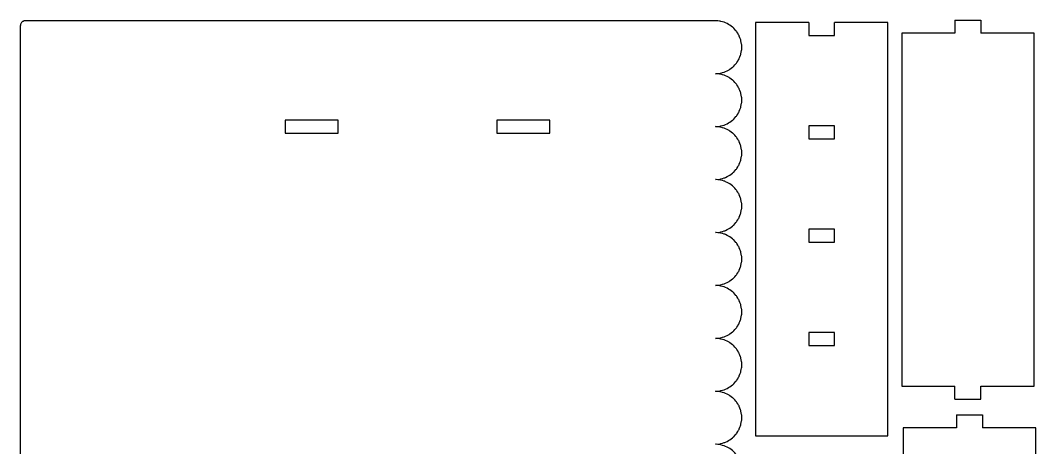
# Model space of a CAD drawing. Header units: centimetres. Extents: x -35.6 to 32.3, y -20.2 to 20.8.
# Drawn here: x -7.02 to 32.29, y 4.25 to 20.8 of the extents above; entities that cross this region are included whole.
import ezdxf

# ---------------------------------------------------------------- set-up
doc = ezdxf.new("R2010")
doc.units = ezdxf.units.CM
doc.header["$MEASUREMENT"] = 0
doc.layers.add('Capa 1', color=7, linetype='Continuous')

msp = doc.modelspace()

# ---------------------------------------------------------------- linework, layer by layer
at = {"layer": 'Capa 1', "color": 1, "lineweight": 25}
for points, knots in [([(-6.82395, 20.78163), (-6.82395, 20.78163), (-6.86297, 20.77779), (-6.86297, 20.77779), (-6.86297, 20.77779), (-6.86297, 20.77779), (-6.9005, 20.76639), (-6.9005, 20.76639), (-6.9005, 20.76639), (-6.9005, 20.76639), (-6.93508, 20.74791), (-6.93508, 20.74791), (-6.93508, 20.74791), (-6.93508, 20.74791), (-6.96538, 20.72303), (-6.96538, 20.72303), (-6.96538, 20.72303), (-6.96538, 20.72303), (-6.99025, 20.69273), (-6.99025, 20.69273), (-6.99025, 20.69273), (-6.99025, 20.69273), (-7.00874, 20.65816), (-7.00874, 20.65816), (-7.00874, 20.65816), (-7.00874, 20.65816), (-7.02009, 20.62062), (-7.02009, 20.62062), (-7.02009, 20.62062), (-7.02009, 20.62062), (-7.02394, 20.58161), (-7.02394, 20.58161)], [0, 0, 0, 0, 0.11111111, 0.11111111, 0.11111111, 0.11111112, 0.22222222, 0.22222222, 0.22222222, 0.22222223, 0.33333333, 0.33333333, 0.33333333, 0.33333334, 0.44444444, 0.44444444, 0.44444444, 0.44444445, 0.55555556, 0.55555556, 0.55555556, 0.55555557, 0.66666667, 0.66666667, 0.66666667, 0.66666668, 0.77777778, 0.77777778, 0.77777778, 0.77777779, 1, 1, 1, 1]), ([(19.88503, 18.7316), (19.88503, 18.7316), (20.07338, 18.74907), (20.07338, 18.74907), (20.07338, 18.74907), (20.07338, 18.74907), (20.25531, 18.80082), (20.25531, 18.80082), (20.25531, 18.80082), (20.25531, 18.80082), (20.42464, 18.88513), (20.42464, 18.88513), (20.42464, 18.88513), (20.42464, 18.88513), (20.57559, 18.99915), (20.57559, 18.99915), (20.57559, 18.99915), (20.57559, 18.99915), (20.70302, 19.13892), (20.70302, 19.13892), (20.70302, 19.13892), (20.70302, 19.13892), (20.80257, 19.29975), (20.80257, 19.29975), (20.80257, 19.29975), (20.80257, 19.29975), (20.8709, 19.47611), (20.8709, 19.47611), (20.8709, 19.47611), (20.8709, 19.47611), (20.90565, 19.66206), (20.90565, 19.66206), (20.90565, 19.66206), (20.90565, 19.66206), (20.90565, 19.85118), (20.90565, 19.85118), (20.90565, 19.85118), (20.90565, 19.85118), (20.8709, 20.03713), (20.8709, 20.03713), (20.8709, 20.03713), (20.8709, 20.03713), (20.80257, 20.21348), (20.80257, 20.21348), (20.80257, 20.21348), (20.80257, 20.21348), (20.70302, 20.37431), (20.70302, 20.37431), (20.70302, 20.37431), (20.70302, 20.37431), (20.57559, 20.51408), (20.57559, 20.51408), (20.57559, 20.51408), (20.57559, 20.51408), (20.42464, 20.6281), (20.42464, 20.6281), (20.42464, 20.6281), (20.42464, 20.6281), (20.25531, 20.71242), (20.25531, 20.71242), (20.25531, 20.71242), (20.25531, 20.71242), (20.07338, 20.76417), (20.07338, 20.76417), (20.07338, 20.76417), (20.07338, 20.76417), (19.88503, 20.78163), (19.88503, 20.78163)], [0, 0, 0, 0, 0.05555556, 0.05555556, 0.05555556, 0.05555557, 0.11111111, 0.11111111, 0.11111111, 0.11111112, 0.16666667, 0.16666667, 0.16666667, 0.16666668, 0.22222222, 0.22222222, 0.22222222, 0.22222223, 0.27777778, 0.27777778, 0.27777778, 0.27777779, 0.33333333, 0.33333333, 0.33333333, 0.33333334, 0.38888889, 0.38888889, 0.38888889, 0.3888889, 0.44444444, 0.44444444, 0.44444444, 0.44444445, 0.5, 0.5, 0.5, 0.50000001, 0.55555556, 0.55555556, 0.55555556, 0.55555557, 0.61111111, 0.61111111, 0.61111111, 0.61111112, 0.66666667, 0.66666667, 0.66666667, 0.66666668, 0.72222222, 0.72222222, 0.72222222, 0.72222223, 0.77777778, 0.77777778, 0.77777778, 0.77777779, 0.83333333, 0.83333333, 0.83333333, 0.83333334, 0.88888889, 0.88888889, 0.88888889, 0.8888889, 1, 1, 1, 1]), ([(19.88503, 16.68161), (19.88503, 16.68161), (20.07338, 16.69907), (20.07338, 16.69907), (20.07338, 16.69907), (20.07338, 16.69907), (20.25531, 16.75083), (20.25531, 16.75083), (20.25531, 16.75083), (20.25531, 16.75083), (20.42464, 16.83514), (20.42464, 16.83514), (20.42464, 16.83514), (20.42464, 16.83514), (20.57559, 16.94912), (20.57559, 16.94912), (20.57559, 16.94912), (20.57559, 16.94912), (20.70302, 17.08893), (20.70302, 17.08893), (20.70302, 17.08893), (20.70302, 17.08893), (20.80257, 17.24973), (20.80257, 17.24973), (20.80257, 17.24973), (20.80257, 17.24973), (20.8709, 17.42611), (20.8709, 17.42611), (20.8709, 17.42611), (20.8709, 17.42611), (20.90565, 17.61203), (20.90565, 17.61203), (20.90565, 17.61203), (20.90565, 17.61203), (20.90565, 17.80119), (20.90565, 17.80119), (20.90565, 17.80119), (20.90565, 17.80119), (20.8709, 17.98714), (20.8709, 17.98714), (20.8709, 17.98714), (20.8709, 17.98714), (20.80257, 18.16349), (20.80257, 18.16349), (20.80257, 18.16349), (20.80257, 18.16349), (20.70302, 18.32432), (20.70302, 18.32432), (20.70302, 18.32432), (20.70302, 18.32432), (20.57559, 18.46409), (20.57559, 18.46409), (20.57559, 18.46409), (20.57559, 18.46409), (20.42464, 18.57808), (20.42464, 18.57808), (20.42464, 18.57808), (20.42464, 18.57808), (20.25531, 18.66239), (20.25531, 18.66239), (20.25531, 18.66239), (20.25531, 18.66239), (20.07338, 18.71418), (20.07338, 18.71418), (20.07338, 18.71418), (20.07338, 18.71418), (19.88503, 18.7316), (19.88503, 18.7316)], [0, 0, 0, 0, 0.05555556, 0.05555556, 0.05555556, 0.05555557, 0.11111111, 0.11111111, 0.11111111, 0.11111112, 0.16666667, 0.16666667, 0.16666667, 0.16666668, 0.22222222, 0.22222222, 0.22222222, 0.22222223, 0.27777778, 0.27777778, 0.27777778, 0.27777779, 0.33333333, 0.33333333, 0.33333333, 0.33333334, 0.38888889, 0.38888889, 0.38888889, 0.3888889, 0.44444444, 0.44444444, 0.44444444, 0.44444445, 0.5, 0.5, 0.5, 0.50000001, 0.55555556, 0.55555556, 0.55555556, 0.55555557, 0.61111111, 0.61111111, 0.61111111, 0.61111112, 0.66666667, 0.66666667, 0.66666667, 0.66666668, 0.72222222, 0.72222222, 0.72222222, 0.72222223, 0.77777778, 0.77777778, 0.77777778, 0.77777779, 0.83333333, 0.83333333, 0.83333333, 0.83333334, 0.88888889, 0.88888889, 0.88888889, 0.8888889, 1, 1, 1, 1]), ([(19.88503, 14.63162), (19.88503, 14.63162), (20.07338, 14.64908), (20.07338, 14.64908), (20.07338, 14.64908), (20.07338, 14.64908), (20.25531, 14.70084), (20.25531, 14.70084), (20.25531, 14.70084), (20.25531, 14.70084), (20.42464, 14.78515), (20.42464, 14.78515), (20.42464, 14.78515), (20.42464, 14.78515), (20.57559, 14.89913), (20.57559, 14.89913), (20.57559, 14.89913), (20.57559, 14.89913), (20.70302, 15.0389), (20.70302, 15.0389), (20.70302, 15.0389), (20.70302, 15.0389), (20.80257, 15.19973), (20.80257, 15.19973), (20.80257, 15.19973), (20.80257, 15.19973), (20.8709, 15.37612), (20.8709, 15.37612), (20.8709, 15.37612), (20.8709, 15.37612), (20.90565, 15.56204), (20.90565, 15.56204), (20.90565, 15.56204), (20.90565, 15.56204), (20.90565, 15.7512), (20.90565, 15.7512), (20.90565, 15.7512), (20.90565, 15.7512), (20.8709, 15.93711), (20.8709, 15.93711), (20.8709, 15.93711), (20.8709, 15.93711), (20.80257, 16.1135), (20.80257, 16.1135), (20.80257, 16.1135), (20.80257, 16.1135), (20.70302, 16.27433), (20.70302, 16.27433), (20.70302, 16.27433), (20.70302, 16.27433), (20.57559, 16.4141), (20.57559, 16.4141), (20.57559, 16.4141), (20.57559, 16.4141), (20.42464, 16.52808), (20.42464, 16.52808), (20.42464, 16.52808), (20.42464, 16.52808), (20.25531, 16.6124), (20.25531, 16.6124), (20.25531, 16.6124), (20.25531, 16.6124), (20.07338, 16.66415), (20.07338, 16.66415), (20.07338, 16.66415), (20.07338, 16.66415), (19.88503, 16.68161), (19.88503, 16.68161)], [0, 0, 0, 0, 0.05555556, 0.05555556, 0.05555556, 0.05555557, 0.11111111, 0.11111111, 0.11111111, 0.11111112, 0.16666667, 0.16666667, 0.16666667, 0.16666668, 0.22222222, 0.22222222, 0.22222222, 0.22222223, 0.27777778, 0.27777778, 0.27777778, 0.27777779, 0.33333333, 0.33333333, 0.33333333, 0.33333334, 0.38888889, 0.38888889, 0.38888889, 0.3888889, 0.44444444, 0.44444444, 0.44444444, 0.44444445, 0.5, 0.5, 0.5, 0.50000001, 0.55555556, 0.55555556, 0.55555556, 0.55555557, 0.61111111, 0.61111111, 0.61111111, 0.61111112, 0.66666667, 0.66666667, 0.66666667, 0.66666668, 0.72222222, 0.72222222, 0.72222222, 0.72222223, 0.77777778, 0.77777778, 0.77777778, 0.77777779, 0.83333333, 0.83333333, 0.83333333, 0.83333334, 0.88888889, 0.88888889, 0.88888889, 0.8888889, 1, 1, 1, 1]), ([(19.88503, 12.58163), (19.88503, 12.58163), (20.07338, 12.59906), (20.07338, 12.59906), (20.07338, 12.59906), (20.07338, 12.59906), (20.25531, 12.65084), (20.25531, 12.65084), (20.25531, 12.65084), (20.25531, 12.65084), (20.42464, 12.73516), (20.42464, 12.73516), (20.42464, 12.73516), (20.42464, 12.73516), (20.57559, 12.84914), (20.57559, 12.84914), (20.57559, 12.84914), (20.57559, 12.84914), (20.70302, 12.98891), (20.70302, 12.98891), (20.70302, 12.98891), (20.70302, 12.98891), (20.80257, 13.14974), (20.80257, 13.14974), (20.80257, 13.14974), (20.80257, 13.14974), (20.8709, 13.3261), (20.8709, 13.3261), (20.8709, 13.3261), (20.8709, 13.3261), (20.90565, 13.51205), (20.90565, 13.51205), (20.90565, 13.51205), (20.90565, 13.51205), (20.90565, 13.7012), (20.90565, 13.7012), (20.90565, 13.7012), (20.90565, 13.7012), (20.8709, 13.88712), (20.8709, 13.88712), (20.8709, 13.88712), (20.8709, 13.88712), (20.80257, 14.06351), (20.80257, 14.06351), (20.80257, 14.06351), (20.80257, 14.06351), (20.70302, 14.2243), (20.70302, 14.2243), (20.70302, 14.2243), (20.70302, 14.2243), (20.57559, 14.36411), (20.57559, 14.36411), (20.57559, 14.36411), (20.57559, 14.36411), (20.42464, 14.47809), (20.42464, 14.47809), (20.42464, 14.47809), (20.42464, 14.47809), (20.25531, 14.56241), (20.25531, 14.56241), (20.25531, 14.56241), (20.25531, 14.56241), (20.07338, 14.61416), (20.07338, 14.61416), (20.07338, 14.61416), (20.07338, 14.61416), (19.88503, 14.63162), (19.88503, 14.63162)], [0, 0, 0, 0, 0.05555556, 0.05555556, 0.05555556, 0.05555557, 0.11111111, 0.11111111, 0.11111111, 0.11111112, 0.16666667, 0.16666667, 0.16666667, 0.16666668, 0.22222222, 0.22222222, 0.22222222, 0.22222223, 0.27777778, 0.27777778, 0.27777778, 0.27777779, 0.33333333, 0.33333333, 0.33333333, 0.33333334, 0.38888889, 0.38888889, 0.38888889, 0.3888889, 0.44444444, 0.44444444, 0.44444444, 0.44444445, 0.5, 0.5, 0.5, 0.50000001, 0.55555556, 0.55555556, 0.55555556, 0.55555557, 0.61111111, 0.61111111, 0.61111111, 0.61111112, 0.66666667, 0.66666667, 0.66666667, 0.66666668, 0.72222222, 0.72222222, 0.72222222, 0.72222223, 0.77777778, 0.77777778, 0.77777778, 0.77777779, 0.83333333, 0.83333333, 0.83333333, 0.83333334, 0.88888889, 0.88888889, 0.88888889, 0.8888889, 1, 1, 1, 1]), ([(19.88503, 10.5316), (19.88503, 10.5316), (20.07338, 10.54906), (20.07338, 10.54906), (20.07338, 10.54906), (20.07338, 10.54906), (20.25531, 10.60082), (20.25531, 10.60082), (20.25531, 10.60082), (20.25531, 10.60082), (20.42464, 10.68513), (20.42464, 10.68513), (20.42464, 10.68513), (20.42464, 10.68513), (20.57559, 10.79915), (20.57559, 10.79915), (20.57559, 10.79915), (20.57559, 10.79915), (20.70302, 10.93892), (20.70302, 10.93892), (20.70302, 10.93892), (20.70302, 10.93892), (20.80257, 11.09975), (20.80257, 11.09975), (20.80257, 11.09975), (20.80257, 11.09975), (20.8709, 11.2761), (20.8709, 11.2761), (20.8709, 11.2761), (20.8709, 11.2761), (20.90565, 11.46205), (20.90565, 11.46205), (20.90565, 11.46205), (20.90565, 11.46205), (20.90565, 11.65118), (20.90565, 11.65118), (20.90565, 11.65118), (20.90565, 11.65118), (20.8709, 11.83713), (20.8709, 11.83713), (20.8709, 11.83713), (20.8709, 11.83713), (20.80257, 12.01352), (20.80257, 12.01352), (20.80257, 12.01352), (20.80257, 12.01352), (20.70302, 12.17431), (20.70302, 12.17431), (20.70302, 12.17431), (20.70302, 12.17431), (20.57559, 12.31412), (20.57559, 12.31412), (20.57559, 12.31412), (20.57559, 12.31412), (20.42464, 12.4281), (20.42464, 12.4281), (20.42464, 12.4281), (20.42464, 12.4281), (20.25531, 12.51241), (20.25531, 12.51241), (20.25531, 12.51241), (20.25531, 12.51241), (20.07338, 12.56417), (20.07338, 12.56417), (20.07338, 12.56417), (20.07338, 12.56417), (19.88503, 12.58163), (19.88503, 12.58163)], [0, 0, 0, 0, 0.05555556, 0.05555556, 0.05555556, 0.05555557, 0.11111111, 0.11111111, 0.11111111, 0.11111112, 0.16666667, 0.16666667, 0.16666667, 0.16666668, 0.22222222, 0.22222222, 0.22222222, 0.22222223, 0.27777778, 0.27777778, 0.27777778, 0.27777779, 0.33333333, 0.33333333, 0.33333333, 0.33333334, 0.38888889, 0.38888889, 0.38888889, 0.3888889, 0.44444444, 0.44444444, 0.44444444, 0.44444445, 0.5, 0.5, 0.5, 0.50000001, 0.55555556, 0.55555556, 0.55555556, 0.55555557, 0.61111111, 0.61111111, 0.61111111, 0.61111112, 0.66666667, 0.66666667, 0.66666667, 0.66666668, 0.72222222, 0.72222222, 0.72222222, 0.72222223, 0.77777778, 0.77777778, 0.77777778, 0.77777779, 0.83333333, 0.83333333, 0.83333333, 0.83333334, 0.88888889, 0.88888889, 0.88888889, 0.8888889, 1, 1, 1, 1]), ([(19.88503, 8.48161), (19.88503, 8.48161), (20.07338, 8.49907), (20.07338, 8.49907), (20.07338, 8.49907), (20.07338, 8.49907), (20.25531, 8.55083), (20.25531, 8.55083), (20.25531, 8.55083), (20.25531, 8.55083), (20.42464, 8.63514), (20.42464, 8.63514), (20.42464, 8.63514), (20.42464, 8.63514), (20.57559, 8.74912), (20.57559, 8.74912), (20.57559, 8.74912), (20.57559, 8.74912), (20.70302, 8.88893), (20.70302, 8.88893), (20.70302, 8.88893), (20.70302, 8.88893), (20.80257, 9.04972), (20.80257, 9.04972), (20.80257, 9.04972), (20.80257, 9.04972), (20.8709, 9.22611), (20.8709, 9.22611), (20.8709, 9.22611), (20.8709, 9.22611), (20.90565, 9.41203), (20.90565, 9.41203), (20.90565, 9.41203), (20.90565, 9.41203), (20.90565, 9.60119), (20.90565, 9.60119), (20.90565, 9.60119), (20.90565, 9.60119), (20.8709, 9.78714), (20.8709, 9.78714), (20.8709, 9.78714), (20.8709, 9.78714), (20.80257, 9.96349), (20.80257, 9.96349), (20.80257, 9.96349), (20.80257, 9.96349), (20.70302, 10.12432), (20.70302, 10.12432), (20.70302, 10.12432), (20.70302, 10.12432), (20.57559, 10.26409), (20.57559, 10.26409), (20.57559, 10.26409), (20.57559, 10.26409), (20.42464, 10.37807), (20.42464, 10.37807), (20.42464, 10.37807), (20.42464, 10.37807), (20.25531, 10.46239), (20.25531, 10.46239), (20.25531, 10.46239), (20.25531, 10.46239), (20.07338, 10.51417), (20.07338, 10.51417), (20.07338, 10.51417), (20.07338, 10.51417), (19.88503, 10.5316), (19.88503, 10.5316)], [0, 0, 0, 0, 0.05555556, 0.05555556, 0.05555556, 0.05555557, 0.11111111, 0.11111111, 0.11111111, 0.11111112, 0.16666667, 0.16666667, 0.16666667, 0.16666668, 0.22222222, 0.22222222, 0.22222222, 0.22222223, 0.27777778, 0.27777778, 0.27777778, 0.27777779, 0.33333333, 0.33333333, 0.33333333, 0.33333334, 0.38888889, 0.38888889, 0.38888889, 0.3888889, 0.44444444, 0.44444444, 0.44444444, 0.44444445, 0.5, 0.5, 0.5, 0.50000001, 0.55555556, 0.55555556, 0.55555556, 0.55555557, 0.61111111, 0.61111111, 0.61111111, 0.61111112, 0.66666667, 0.66666667, 0.66666667, 0.66666668, 0.72222222, 0.72222222, 0.72222222, 0.72222223, 0.77777778, 0.77777778, 0.77777778, 0.77777779, 0.83333333, 0.83333333, 0.83333333, 0.83333334, 0.88888889, 0.88888889, 0.88888889, 0.8888889, 1, 1, 1, 1]), ([(19.88503, 6.43162), (19.88503, 6.43162), (20.07338, 6.44908), (20.07338, 6.44908), (20.07338, 6.44908), (20.07338, 6.44908), (20.25531, 6.50083), (20.25531, 6.50083), (20.25531, 6.50083), (20.25531, 6.50083), (20.42464, 6.58515), (20.42464, 6.58515), (20.42464, 6.58515), (20.42464, 6.58515), (20.57559, 6.69913), (20.57559, 6.69913), (20.57559, 6.69913), (20.57559, 6.69913), (20.70302, 6.8389), (20.70302, 6.8389), (20.70302, 6.8389), (20.70302, 6.8389), (20.80257, 6.99973), (20.80257, 6.99973), (20.80257, 6.99973), (20.80257, 6.99973), (20.8709, 7.17612), (20.8709, 7.17612), (20.8709, 7.17612), (20.8709, 7.17612), (20.90565, 7.36203), (20.90565, 7.36203), (20.90565, 7.36203), (20.90565, 7.36203), (20.90565, 7.55119), (20.90565, 7.55119), (20.90565, 7.55119), (20.90565, 7.55119), (20.8709, 7.73711), (20.8709, 7.73711), (20.8709, 7.73711), (20.8709, 7.73711), (20.80257, 7.9135), (20.80257, 7.9135), (20.80257, 7.9135), (20.80257, 7.9135), (20.70302, 8.07433), (20.70302, 8.07433), (20.70302, 8.07433), (20.70302, 8.07433), (20.57559, 8.2141), (20.57559, 8.2141), (20.57559, 8.2141), (20.57559, 8.2141), (20.42464, 8.32808), (20.42464, 8.32808), (20.42464, 8.32808), (20.42464, 8.32808), (20.25531, 8.4124), (20.25531, 8.4124), (20.25531, 8.4124), (20.25531, 8.4124), (20.07338, 8.46415), (20.07338, 8.46415), (20.07338, 8.46415), (20.07338, 8.46415), (19.88503, 8.48161), (19.88503, 8.48161)], [0, 0, 0, 0, 0.05555556, 0.05555556, 0.05555556, 0.05555557, 0.11111111, 0.11111111, 0.11111111, 0.11111112, 0.16666667, 0.16666667, 0.16666667, 0.16666668, 0.22222222, 0.22222222, 0.22222222, 0.22222223, 0.27777778, 0.27777778, 0.27777778, 0.27777779, 0.33333333, 0.33333333, 0.33333333, 0.33333334, 0.38888889, 0.38888889, 0.38888889, 0.3888889, 0.44444444, 0.44444444, 0.44444444, 0.44444445, 0.5, 0.5, 0.5, 0.50000001, 0.55555556, 0.55555556, 0.55555556, 0.55555557, 0.61111111, 0.61111111, 0.61111111, 0.61111112, 0.66666667, 0.66666667, 0.66666667, 0.66666668, 0.72222222, 0.72222222, 0.72222222, 0.72222223, 0.77777778, 0.77777778, 0.77777778, 0.77777779, 0.83333333, 0.83333333, 0.83333333, 0.83333334, 0.88888889, 0.88888889, 0.88888889, 0.8888889, 1, 1, 1, 1]), ([(19.88503, 4.38163), (19.88503, 4.38163), (20.07338, 4.39905), (20.07338, 4.39905), (20.07338, 4.39905), (20.07338, 4.39905), (20.25531, 4.45084), (20.25531, 4.45084), (20.25531, 4.45084), (20.25531, 4.45084), (20.42464, 4.53516), (20.42464, 4.53516), (20.42464, 4.53516), (20.42464, 4.53516), (20.57559, 4.64914), (20.57559, 4.64914), (20.57559, 4.64914), (20.57559, 4.64914), (20.70302, 4.78891), (20.70302, 4.78891), (20.70302, 4.78891), (20.70302, 4.78891), (20.80257, 4.94974), (20.80257, 4.94974), (20.80257, 4.94974), (20.80257, 4.94974), (20.8709, 5.12613), (20.8709, 5.12613), (20.8709, 5.12613), (20.8709, 5.12613), (20.90565, 5.31204), (20.90565, 5.31204), (20.90565, 5.31204), (20.90565, 5.31204), (20.90565, 5.5012), (20.90565, 5.5012), (20.90565, 5.5012), (20.90565, 5.5012), (20.8709, 5.68712), (20.8709, 5.68712), (20.8709, 5.68712), (20.8709, 5.68712), (20.80257, 5.86351), (20.80257, 5.86351), (20.80257, 5.86351), (20.80257, 5.86351), (20.70302, 6.0243), (20.70302, 6.0243), (20.70302, 6.0243), (20.70302, 6.0243), (20.57559, 6.16411), (20.57559, 6.16411), (20.57559, 6.16411), (20.57559, 6.16411), (20.42464, 6.27809), (20.42464, 6.27809), (20.42464, 6.27809), (20.42464, 6.27809), (20.25531, 6.3624), (20.25531, 6.3624), (20.25531, 6.3624), (20.25531, 6.3624), (20.07338, 6.41416), (20.07338, 6.41416), (20.07338, 6.41416), (20.07338, 6.41416), (19.88503, 6.43162), (19.88503, 6.43162)], [0, 0, 0, 0, 0.05555556, 0.05555556, 0.05555556, 0.05555557, 0.11111111, 0.11111111, 0.11111111, 0.11111112, 0.16666667, 0.16666667, 0.16666667, 0.16666668, 0.22222222, 0.22222222, 0.22222222, 0.22222223, 0.27777778, 0.27777778, 0.27777778, 0.27777779, 0.33333333, 0.33333333, 0.33333333, 0.33333334, 0.38888889, 0.38888889, 0.38888889, 0.3888889, 0.44444444, 0.44444444, 0.44444444, 0.44444445, 0.5, 0.5, 0.5, 0.50000001, 0.55555556, 0.55555556, 0.55555556, 0.55555557, 0.61111111, 0.61111111, 0.61111111, 0.61111112, 0.66666667, 0.66666667, 0.66666667, 0.66666668, 0.72222222, 0.72222222, 0.72222222, 0.72222223, 0.77777778, 0.77777778, 0.77777778, 0.77777779, 0.83333333, 0.83333333, 0.83333333, 0.83333334, 0.88888889, 0.88888889, 0.88888889, 0.8888889, 1, 1, 1, 1]), ([(19.88503, 2.3316), (19.88503, 2.3316), (20.07338, 2.34906), (20.07338, 2.34906), (20.07338, 2.34906), (20.07338, 2.34906), (20.25531, 2.40085), (20.25531, 2.40085), (20.25531, 2.40085), (20.25531, 2.40085), (20.42464, 2.48513), (20.42464, 2.48513), (20.42464, 2.48513), (20.42464, 2.48513), (20.57559, 2.59915), (20.57559, 2.59915), (20.57559, 2.59915), (20.57559, 2.59915), (20.70302, 2.73892), (20.70302, 2.73892), (20.70302, 2.73892), (20.70302, 2.73892), (20.80257, 2.89975), (20.80257, 2.89975), (20.80257, 2.89975), (20.80257, 2.89975), (20.8709, 3.0761), (20.8709, 3.0761), (20.8709, 3.0761), (20.8709, 3.0761), (20.90565, 3.26205), (20.90565, 3.26205), (20.90565, 3.26205), (20.90565, 3.26205), (20.90565, 3.45121), (20.90565, 3.45121), (20.90565, 3.45121), (20.90565, 3.45121), (20.8709, 3.63712), (20.8709, 3.63712), (20.8709, 3.63712), (20.8709, 3.63712), (20.80257, 3.81351), (20.80257, 3.81351), (20.80257, 3.81351), (20.80257, 3.81351), (20.70302, 3.97431), (20.70302, 3.97431), (20.70302, 3.97431), (20.70302, 3.97431), (20.57559, 4.11412), (20.57559, 4.11412), (20.57559, 4.11412), (20.57559, 4.11412), (20.42464, 4.2281), (20.42464, 4.2281), (20.42464, 4.2281), (20.42464, 4.2281), (20.25531, 4.31241), (20.25531, 4.31241), (20.25531, 4.31241), (20.25531, 4.31241), (20.07338, 4.36416), (20.07338, 4.36416), (20.07338, 4.36416), (20.07338, 4.36416), (19.88503, 4.38163), (19.88503, 4.38163)], [0, 0, 0, 0, 0.05555556, 0.05555556, 0.05555556, 0.05555557, 0.11111111, 0.11111111, 0.11111111, 0.11111112, 0.16666667, 0.16666667, 0.16666667, 0.16666668, 0.22222222, 0.22222222, 0.22222222, 0.22222223, 0.27777778, 0.27777778, 0.27777778, 0.27777779, 0.33333333, 0.33333333, 0.33333333, 0.33333334, 0.38888889, 0.38888889, 0.38888889, 0.3888889, 0.44444444, 0.44444444, 0.44444444, 0.44444445, 0.5, 0.5, 0.5, 0.50000001, 0.55555556, 0.55555556, 0.55555556, 0.55555557, 0.61111111, 0.61111111, 0.61111111, 0.61111112, 0.66666667, 0.66666667, 0.66666667, 0.66666668, 0.72222222, 0.72222222, 0.72222222, 0.72222223, 0.77777778, 0.77777778, 0.77777778, 0.77777779, 0.83333333, 0.83333333, 0.83333333, 0.83333334, 0.88888889, 0.88888889, 0.88888889, 0.8888889, 1, 1, 1, 1])]:
    msp.add_open_spline(points, degree=3, knots=knots, dxfattribs=at)
for points in [[(-7.02394, 20.58161), (-7.02394, 20.58161), (-7.02394, -20.01839), (-7.02394, -20.01839)], [(19.88503, 20.78163), (19.88503, 20.78163), (-6.82395, 20.78163), (-6.82395, 20.78163)], [(21.44088, 20.71062), (21.44088, 20.71062), (21.44088, 4.71063), (21.44088, 4.71063)], [(23.50336, 20.71062), (23.50336, 20.71062), (21.44088, 20.71062), (21.44088, 20.71062)], [(23.50336, 20.71062), (23.50336, 20.71062), (23.50336, 20.21062), (23.50336, 20.21062)], [(24.50338, 20.21062), (24.50338, 20.21062), (24.50338, 20.71062), (24.50338, 20.71062)], [(26.56586, 20.71062), (26.56586, 20.71062), (24.50338, 20.71062), (24.50338, 20.71062)], [(26.56586, 4.71063), (26.56586, 4.71063), (26.56586, 20.71062), (26.56586, 20.71062)], [(29.16205, 20.79845), (29.16205, 20.79845), (29.16205, 20.29846), (29.16205, 20.29846)], [(29.16205, 20.79845), (29.16205, 20.79845), (30.16207, 20.79845), (30.16207, 20.79845)], [(30.16207, 20.79845), (30.16207, 20.79845), (30.16207, 20.29846), (30.16207, 20.29846)], [(23.50336, 20.21062), (23.50336, 20.21062), (24.50338, 20.21062), (24.50338, 20.21062)], [(27.09954, 20.29846), (27.09954, 20.29846), (27.09954, 6.63177), (27.09954, 6.63177)], [(29.16205, 20.29846), (29.16205, 20.29846), (27.09954, 20.29846), (27.09954, 20.29846)], [(32.22455, 20.29846), (32.22455, 20.29846), (30.16207, 20.29846), (30.16207, 20.29846)], [(32.22455, 6.63177), (32.22455, 6.63177), (32.22455, 20.29846), (32.22455, 20.29846)], [(5.27605, 16.93163), (5.27605, 16.93163), (3.22605, 16.93163), (3.22605, 16.93163)], [(3.22605, 16.93163), (3.22605, 16.93163), (3.22605, 16.43163), (3.22605, 16.43163)], [(5.27605, 16.43163), (5.27605, 16.43163), (5.27605, 16.93163), (5.27605, 16.93163)], [(13.47605, 16.93163), (13.47605, 16.93163), (11.42606, 16.93163), (11.42606, 16.93163)], [(11.42606, 16.93163), (11.42606, 16.93163), (11.42606, 16.43163), (11.42606, 16.43163)], [(13.47605, 16.43163), (13.47605, 16.43163), (13.47605, 16.93163), (13.47605, 16.93163)], [(24.50338, 16.71061), (24.50338, 16.71061), (23.50336, 16.71061), (23.50336, 16.71061)], [(23.50336, 16.71061), (23.50336, 16.71061), (23.50336, 16.21062), (23.50336, 16.21062)], [(24.50338, 16.21062), (24.50338, 16.21062), (24.50338, 16.71061), (24.50338, 16.71061)], [(3.22605, 16.43163), (3.22605, 16.43163), (5.27605, 16.43163), (5.27605, 16.43163)], [(11.42606, 16.43163), (11.42606, 16.43163), (13.47605, 16.43163), (13.47605, 16.43163)], [(23.50336, 16.21062), (23.50336, 16.21062), (24.50338, 16.21062), (24.50338, 16.21062)], [(24.50338, 12.7106), (24.50338, 12.7106), (23.50336, 12.7106), (23.50336, 12.7106)], [(23.50336, 12.7106), (23.50336, 12.7106), (23.50336, 12.21061), (23.50336, 12.21061)], [(24.50338, 12.21061), (24.50338, 12.21061), (24.50338, 12.7106), (24.50338, 12.7106)], [(23.50336, 12.21061), (23.50336, 12.21061), (24.50338, 12.21061), (24.50338, 12.21061)], [(24.50338, 8.71063), (24.50338, 8.71063), (23.50336, 8.71063), (23.50336, 8.71063)], [(23.50336, 8.71063), (23.50336, 8.71063), (23.50336, 8.21061), (23.50336, 8.21061)], [(24.50338, 8.21061), (24.50338, 8.21061), (24.50338, 8.71063), (24.50338, 8.71063)], [(23.50336, 8.21061), (23.50336, 8.21061), (24.50338, 8.21061), (24.50338, 8.21061)], [(27.09954, 6.63177), (27.09954, 6.63177), (29.16205, 6.63177), (29.16205, 6.63177)], [(29.16205, 6.13178), (29.16205, 6.13178), (29.16205, 6.63177), (29.16205, 6.63177)], [(30.16207, 6.63177), (30.16207, 6.63177), (32.22455, 6.63177), (32.22455, 6.63177)], [(30.16207, 6.13178), (30.16207, 6.13178), (30.16207, 6.63177), (30.16207, 6.63177)], [(29.16205, 6.13178), (29.16205, 6.13178), (30.16207, 6.13178), (30.16207, 6.13178)], [(29.22493, 5.51998), (29.22493, 5.51998), (29.22493, 5.01999), (29.22493, 5.01999)], [(29.22493, 5.51998), (29.22493, 5.51998), (30.22495, 5.51998), (30.22495, 5.51998)], [(30.22495, 5.51998), (30.22495, 5.51998), (30.22495, 5.01999), (30.22495, 5.01999)], [(27.16242, 5.01999), (27.16242, 5.01999), (27.16242, -8.64669), (27.16242, -8.64669)], [(29.22493, 5.01999), (29.22493, 5.01999), (27.16242, 5.01999), (27.16242, 5.01999)], [(32.28743, 5.01999), (32.28743, 5.01999), (30.22495, 5.01999), (30.22495, 5.01999)], [(32.28743, -8.64669), (32.28743, -8.64669), (32.28743, 5.01999), (32.28743, 5.01999)], [(21.44088, 4.71063), (21.44088, 4.71063), (26.56586, 4.71063), (26.56586, 4.71063)]]:
    msp.add_open_spline(points, degree=3, dxfattribs=at)

doc.saveas('drawing.dxf')
